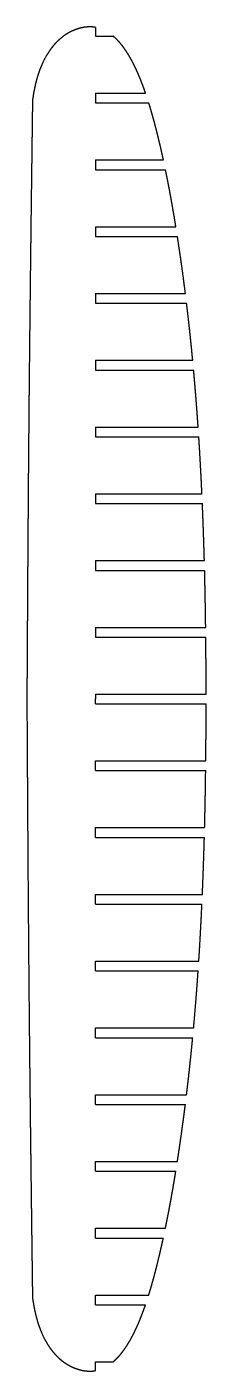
# Model space of a CAD drawing. Header units: metres. Extents: x 0 to 70, y -262 to 262.
import ezdxf

# ---------------------------------------------------------------- set-up
doc = ezdxf.new("R2010")
doc.units = ezdxf.units.M

msp = doc.modelspace()

# ---------------------------------------------------------------- linework, layer by layer
for p, q in [((26.86, 258.1, 1081), (33.8, 258.1, 1081)), ((26.86, 235.9, 1081), (46.39, 235.9, 1081)), ((26.86, 232.1, 1081), (47.63, 232.1, 1081)), ((26.86, 209.9, 1081), (53.33, 209.9, 1081)), ((26.86, 206.1, 1081), (54.13, 206.1, 1081)), ((26.86, 183.9, 1081), (58.18, 183.9, 1081)), ((26.86, 180.1, 1081), (58.78, 180.1, 1081)), ((26.86, 157.9, 1081), (61.88, 157.9, 1081)), ((26.86, 154.1, 1081), (62.35, 154.1, 1081)), ((26.86, 131.9, 1081), (64.74, 131.9, 1081)), ((26.86, 128.1, 1081), (65.09, 128.1, 1081)), ((26.86, 105.9, 1081), (66.85, 105.9, 1081)), ((26.86, 102.1, 1081), (67.11, 102.1, 1081)), ((26.86, 79.9, 1081), (68.33, 79.9, 1081)), ((26.86, 76.1, 1081), (68.5, 76.1, 1081)), ((26.86, 53.9, 1081), (69.28, 53.9, 1081)), ((26.86, 50.1, 1081), (69.38, 50.1, 1081)), ((26.86, 27.9, 1081), (69.79, 27.9, 1081)), ((26.86, 24.1, 1081), (69.83, 24.1, 1081)), ((26.86, 1.9, 1081), (69.96, 1.9, 1081)), ((26.86, -1.9, 1081), (69.96, -1.9, 1081)), ((26.86, -24.1, 1081), (69.84, -24.1, 1081)), ((26.86, -27.9, 1081), (69.79, -27.9, 1081)), ((26.86, -50.1, 1081), (69.38, -50.1, 1081)), ((26.86, -53.9, 1081), (69.28, -53.9, 1081)), ((26.86, -76.1, 1081), (68.5, -76.1, 1081)), ((26.86, -79.9, 1081), (68.33, -79.9, 1081)), ((26.86, -102.1, 1081), (67.11, -102.1, 1081)), ((26.86, -105.9, 1081), (66.85, -105.9, 1081)), ((26.86, -128.1, 1081), (65.09, -128.1, 1081)), ((26.86, -131.9, 1081), (64.73, -131.9, 1081)), ((26.86, -154.1, 1081), (62.34, -154.1, 1081)), ((26.86, -157.9, 1081), (61.87, -157.9, 1081)), ((26.86, -180.1, 1081), (58.76, -180.1, 1081)), ((26.86, -183.9, 1081), (58.15, -183.9, 1081)), ((26.86, -206.1, 1081), (54.1, -206.1, 1081)), ((26.86, -209.9, 1081), (53.3, -209.9, 1081)), ((26.86, -232.1, 1081), (47.59, -232.1, 1081)), ((26.86, -235.9, 1081), (46.35, -235.9, 1081)), ((26.86, -258.1, 1081), (33.77, -258.1, 1081))]:
    msp.add_line(p, q)
for points, knots in [([(26.86, 261.53, 1081), (26.28, 261.63, 1081), (25.71, 261.7, 1081), (25.13, 261.74, 1081), (24.55, 261.75, 1081), (23.97, 261.73, 1081), (23.39, 261.68, 1081), (22.81, 261.6, 1081), (21.96, 261.46, 1081), (21.69, 261.4, 1081), (21.41, 261.34, 1081), (21.13, 261.28, 1081), (20.86, 261.21, 1081), (20.58, 261.13, 1081), (20.31, 261.05, 1081), (19.12, 260.68, 1081), (18.22, 260.35, 1081), (17.34, 259.96, 1081), (16.49, 259.51, 1081), (15.66, 259.03, 1081), (14.86, 258.49, 1081), (14.1, 257.92, 1081), (12.41, 256.52, 1081), (11.52, 255.67, 1081), (10.68, 254.77, 1081), (9.9, 253.81, 1081), (9.16, 252.82, 1081), (8.48, 251.8, 1081), (7.85, 250.74, 1081), (6.22, 247.74, 1081), (5.33, 245.75, 1081), (4.57, 243.7, 1081), (3.93, 241.61, 1081), (3.4, 239.49, 1081), (2.95, 237.35, 1081), (2.6, 235.2, 1081), (2.31, 233.04, 1081)], [0, 0, 0, 0, 0, 0, 0, 0, 0, 0.112317, 0.112317, 0.112317, 0.112317, 0.112317, 0.112317, 0.112317, 0.167013, 0.167013, 0.167013, 0.167013, 0.167013, 0.167013, 0.167013, 0.349646, 0.349646, 0.349646, 0.349646, 0.349646, 0.349646, 0.349646, 0.584187, 0.584187, 0.584187, 0.584187, 0.584187, 0.584187, 0.584187, 1, 1, 1, 1, 1, 1, 1, 1, 1]), ([(46.39, 235.9, 1081), (46.34, 236.02, 1081), (46.3, 236.14, 1081), (46.26, 236.26, 1081), (46.22, 236.38, 1081), (46.18, 236.5, 1081), (46.14, 236.62, 1081), (46.09, 236.74, 1081), (45.85, 237.44, 1081), (45.64, 238.02, 1081), (45.43, 238.6, 1081), (45.21, 239.18, 1081), (44.99, 239.75, 1081), (44.77, 240.33, 1081), (44.54, 240.9, 1081), (43.92, 242.45, 1081), (43.51, 243.41, 1081), (43.09, 244.37, 1081), (42.65, 245.33, 1081), (42.2, 246.28, 1081), (41.73, 247.21, 1081), (41.25, 248.14, 1081), (40.32, 249.83, 1081), (39.88, 250.59, 1081), (39.42, 251.34, 1081), (38.95, 252.08, 1081), (38.46, 252.81, 1081), (37.96, 253.52, 1081), (37.43, 254.22, 1081), (36.53, 255.33, 1081), (36.17, 255.76, 1081), (35.8, 256.17, 1081), (35.42, 256.58, 1081), (35.03, 256.98, 1081), (34.63, 257.37, 1081), (34.22, 257.74, 1081), (33.8, 258.1, 1081)], [0, 0, 0, 0, 0, 0, 0, 0, 0, 0.03899, 0.03899, 0.03899, 0.03899, 0.03899, 0.03899, 0.03899, 0.23028, 0.23028, 0.23028, 0.23028, 0.23028, 0.23028, 0.23028, 0.555638, 0.555638, 0.555638, 0.555638, 0.555638, 0.555638, 0.555638, 0.827605, 0.827605, 0.827605, 0.827605, 0.827605, 0.827605, 0.827605, 1, 1, 1, 1, 1, 1, 1, 1, 1]), ([(2.31, 233.04, 1081), (2.31, 233.04, 1081), (2.31, 233.04, 1081), (2.31, 233.04, 1081), (2.31, 233.04, 1081), (2.31, 233.04, 1081), (2.31, 233.04, 1081), (2.31, 233.04, 1081), (2.31, 233.03, 1081), (2.31, 233.03, 1081), (2.31, 233.03, 1081), (2.31, 233.03, 1081), (2.31, 233.02, 1081), (2.31, 233.01, 1081), (2.31, 233.01, 1081), (2.31, 232.99, 1081), (2.31, 232.97, 1081), (2.31, 232.96, 1081), (2.31, 232.94, 1081), (2.31, 232.92, 1081), (2.31, 232.9, 1081), (2.31, 232.87, 1081), (2.31, 232.83, 1081), (2.31, 232.81, 1081), (2.31, 232.78, 1081), (2.31, 232.76, 1081), (2.31, 232.74, 1081), (2.31, 232.71, 1081), (2.31, 232.68, 1081), (2.31, 232.61, 1081), (2.31, 232.56, 1081), (2.31, 232.51, 1081), (2.31, 232.46, 1081), (2.31, 232.4, 1081), (2.31, 232.34, 1081), (2.3, 232.27, 1081), (2.3, 232.12, 1081), (2.3, 232.03, 1081), (2.3, 231.94, 1081), (2.3, 231.85, 1081), (2.3, 231.74, 1081), (2.3, 231.64, 1081), (2.29, 231.52, 1081), (2.29, 231.18, 1081), (2.29, 230.96, 1081), (2.28, 230.74, 1081), (2.28, 230.52, 1081), (2.28, 230.3, 1081), (2.28, 230.09, 1081), (2.27, 229.87, 1081), (2.27, 229.29, 1081), (2.26, 228.92, 1081), (2.26, 228.56, 1081), (2.25, 228.2, 1081), (2.25, 227.84, 1081), (2.24, 227.47, 1081), (2.24, 227.11, 1081), (2.22, 225.98, 1081), (2.21, 225.2, 1081), (2.2, 224.43, 1081), (2.19, 223.66, 1081), (2.18, 222.89, 1081), (2.17, 222.12, 1081), (2.16, 221.35, 1081), (2.15, 220.05, 1081), (2.14, 219.52, 1081), (2.13, 218.96, 1081), (2.12, 218.39, 1081), (2.12, 217.81, 1081), (2.11, 217.2, 1081), (2.1, 216.58, 1081), (2.09, 215.6, 1081), (2.08, 215.26, 1081), (2.08, 214.92, 1081), (2.08, 214.59, 1081), (2.07, 214.25, 1081), (2.07, 213.91, 1081), (2.06, 213.58, 1081), (2.05, 212.83, 1081), (2.05, 212.41, 1081), (2.04, 211.98, 1081), (2.04, 211.55, 1081), (2.03, 211.11, 1081), (2.03, 210.67, 1081), (2.02, 210.22, 1081), (1.99, 207.62, 1081), (1.96, 205.48, 1081), (1.93, 203.33, 1081), (1.9, 201.19, 1081), (1.88, 199.05, 1081), (1.85, 196.91, 1081), (1.82, 194.77, 1081), (1.72, 186.83, 1081), (1.65, 181.04, 1081), (1.58, 175.24, 1081), (1.51, 169.45, 1081), (1.44, 163.66, 1081), (1.38, 157.86, 1081), (1.31, 152.07, 1081), (1.21, 142.59, 1081), (1.17, 138.9, 1081), (1.13, 135.22, 1081), (1.09, 131.53, 1081), (1.06, 127.84, 1081), (1.02, 124.16, 1081), (0.98, 120.47, 1081), (0.91, 112.98, 1081), (0.88, 109.18, 1081), (0.85, 105.38, 1081), (0.81, 101.58, 1081), (0.78, 97.77, 1081), (0.75, 93.97, 1081), (0.72, 90.17, 1081), (0.66, 83.13, 1081), (0.64, 79.89, 1081), (0.62, 76.66, 1081), (0.59, 73.43, 1081), (0.57, 70.19, 1081), (0.55, 66.96, 1081), (0.52, 63.72, 1081), (0.48, 57.67, 1081), (0.46, 54.86, 1081), (0.44, 52.04, 1081), (0.43, 49.23, 1081), (0.41, 46.42, 1081), (0.39, 43.6, 1081), (0.37, 40.79, 1081), (0.34, 35.97, 1081), (0.33, 33.97, 1081), (0.32, 31.96, 1081), (0.31, 29.96, 1081), (0.3, 27.95, 1081), (0.28, 25.95, 1081), (0.27, 23.94, 1081), (0.26, 21.25, 1081), (0.25, 20.56, 1081), (0.25, 19.87, 1081), (0.24, 19.18, 1081), (0.24, 18.49, 1081), (0.24, 17.79, 1081), (0.23, 17.1, 1081), (0.22, 15.81, 1081), (0.22, 15.2, 1081), (0.22, 14.6, 1081), (0.21, 13.99, 1081), (0.21, 13.38, 1081), (0.21, 12.78, 1081), (0.2, 12.17, 1081), (0.2, 10.86, 1081), (0.19, 10.16, 1081), (0.19, 9.45, 1081), (0.18, 8.75, 1081), (0.18, 8.04, 1081), (0.18, 7.34, 1081), (0.17, 6.63, 1081), (0.16, 5.56, 1081), (0.16, 5.2, 1081), (0.16, 4.83, 1081), (0.16, 4.47, 1081), (0.16, 4.1, 1081), (0.15, 3.74, 1081), (0.15, 3.37, 1081), (0.15, 2.81, 1081), (0.15, 2.62, 1081), (0.15, 2.43, 1081), (0.15, 2.26, 1081), (0.14, 2.1, 1081), (0.14, 1.95, 1081), (0.14, 1.8, 1081), (0.14, 1.55, 1081), (0.14, 1.44, 1081), (0.14, 1.32, 1081), (0.14, 1.2, 1081), (0.14, 1.09, 1081), (0.14, 0.97, 1081), (0.14, 0.86, 1081), (0.14, 0.7, 1081), (0.14, 0.67, 1081), (0.14, 0.63, 1081), (0.14, 0.59, 1081), (0.14, 0.56, 1081), (0.14, 0.53, 1081), (0.14, 0.5, 1081), (0.13, 0.42, 1081), (0.13, 0.38, 1081), (0.13, 0.33, 1081), (0.13, 0.3, 1081), (0.13, 0.26, 1081), (0.13, 0.23, 1081), (0.13, 0.2, 1081), (0.13, 0.15, 1081), (0.13, 0.12, 1081), (0.13, 0.1, 1081), (0.13, 0.08, 1081), (0.13, 0.07, 1081), (0.13, 0.05, 1081), (0.13, 0.04, 1081), (0.13, 0.03, 1081), (0.13, 0.02, 1081), (0.13, 0.01, 1081), (0.13, 0.01, 1081), (0.13, 0, 1081), (0.13, 0, 1081), (0.13, 0, 1081), (0.13, 0, 1081), (0.13, 0, 1081), (0.13, 0, 1081), (0.13, 0, 1081), (0.13, 0, 1081), (0.13, 0, 1081), (0.13, -0.01, 1081), (0.13, -0.02, 1081), (0.13, -0.03, 1081), (0.13, -0.03, 1081), (0.13, -0.05, 1081), (0.13, -0.06, 1081), (0.13, -0.08, 1081), (0.13, -0.1, 1081), (0.13, -0.14, 1081), (0.13, -0.17, 1081), (0.13, -0.2, 1081), (0.13, -0.24, 1081), (0.13, -0.28, 1081), (0.13, -0.32, 1081), (0.13, -0.37, 1081), (0.14, -0.47, 1081), (0.14, -0.52, 1081), (0.14, -0.57, 1081), (0.14, -0.63, 1081), (0.14, -0.69, 1081), (0.14, -0.76, 1081), (0.14, -0.83, 1081), (0.14, -0.98, 1081), (0.14, -1.06, 1081), (0.14, -1.14, 1081), (0.14, -1.23, 1081), (0.14, -1.33, 1081), (0.14, -1.43, 1081), (0.14, -1.54, 1081), (0.14, -1.87, 1081), (0.14, -2.09, 1081), (0.15, -2.31, 1081), (0.15, -2.53, 1081), (0.15, -2.75, 1081), (0.15, -2.97, 1081), (0.15, -3.19, 1081), (0.15, -3.77, 1081), (0.16, -4.13, 1081), (0.16, -4.5, 1081), (0.16, -4.86, 1081), (0.16, -5.23, 1081), (0.16, -5.59, 1081), (0.17, -5.95, 1081), (0.17, -7.09, 1081), (0.18, -7.87, 1081), (0.18, -8.65, 1081), (0.19, -9.42, 1081), (0.19, -10.2, 1081), (0.2, -10.97, 1081), (0.2, -11.75, 1081), (0.21, -13.05, 1081), (0.21, -13.58, 1081), (0.21, -14.14, 1081), (0.22, -14.71, 1081), (0.22, -15.3, 1081), (0.22, -15.91, 1081), (0.23, -16.54, 1081), (0.23, -17.52, 1081), (0.24, -17.86, 1081), (0.24, -18.2, 1081), (0.24, -18.54, 1081), (0.24, -18.88, 1081), (0.24, -19.22, 1081), (0.25, -19.55, 1081), (0.25, -20.31, 1081), (0.25, -20.73, 1081), (0.26, -21.16, 1081), (0.26, -21.59, 1081), (0.26, -22.03, 1081), (0.26, -22.48, 1081), (0.27, -22.93, 1081), (0.28, -25.54, 1081), (0.29, -27.69, 1081), (0.31, -29.84, 1081), (0.32, -31.99, 1081), (0.33, -34.14, 1081), (0.35, -36.3, 1081), (0.36, -38.45, 1081), (0.41, -46.3, 1081), (0.44, -52, 1081), (0.48, -57.7, 1081), (0.52, -63.4, 1081), (0.56, -69.1, 1081), (0.6, -74.8, 1081), (0.64, -80.5, 1081), (0.72, -90, 1081), (0.75, -93.81, 1081), (0.78, -97.61, 1081), (0.81, -101.41, 1081), (0.84, -105.21, 1081), (0.88, -109.01, 1081), (0.91, -112.82, 1081), (1, -122.18, 1081), (1.05, -127.74, 1081), (1.11, -133.3, 1081), (1.17, -138.86, 1081), (1.23, -144.42, 1081), (1.29, -149.98, 1081), (1.35, -155.54, 1081), (1.47, -165.86, 1081), (1.53, -170.62, 1081), (1.58, -175.38, 1081), (1.64, -180.14, 1081), (1.7, -184.9, 1081), (1.76, -189.66, 1081), (1.82, -194.42, 1081), (1.9, -200.92, 1081), (1.92, -202.67, 1081), (1.94, -204.42, 1081), (1.97, -206.16, 1081), (1.99, -207.91, 1081), (2.01, -209.66, 1081), (2.03, -211.41, 1081), (2.07, -213.86, 1081), (2.08, -214.55, 1081), (2.08, -215.22, 1081), (2.09, -215.88, 1081), (2.1, -216.51, 1081), (2.11, -217.13, 1081), (2.12, -217.73, 1081), (2.13, -218.87, 1081), (2.14, -219.43, 1081), (2.15, -219.99, 1081), (2.15, -220.55, 1081), (2.16, -221.11, 1081), (2.17, -221.67, 1081), (2.17, -222.23, 1081), (2.19, -223.41, 1081), (2.2, -224.03, 1081), (2.21, -224.65, 1081), (2.21, -225.27, 1081), (2.22, -225.89, 1081), (2.23, -226.51, 1081), (2.24, -227.13, 1081), (2.25, -228.08, 1081), (2.25, -228.42, 1081), (2.26, -228.75, 1081), (2.26, -229.09, 1081), (2.27, -229.42, 1081), (2.27, -229.76, 1081), (2.28, -230.09, 1081), (2.28, -230.61, 1081), (2.28, -230.78, 1081), (2.29, -230.95, 1081), (2.29, -231.1, 1081), (2.29, -231.25, 1081), (2.29, -231.39, 1081), (2.29, -231.51, 1081), (2.3, -231.76, 1081), (2.3, -231.87, 1081), (2.3, -231.98, 1081), (2.3, -232.07, 1081), (2.3, -232.16, 1081), (2.3, -232.25, 1081), (2.3, -232.33, 1081), (2.31, -232.46, 1081), (2.31, -232.51, 1081), (2.31, -232.57, 1081), (2.31, -232.61, 1081), (2.31, -232.66, 1081), (2.31, -232.7, 1081), (2.31, -232.73, 1081), (2.31, -232.8, 1081), (2.31, -232.83, 1081), (2.31, -232.86, 1081), (2.31, -232.89, 1081), (2.31, -232.92, 1081), (2.31, -232.95, 1081), (2.31, -232.98, 1081), (2.31, -233.01, 1081), (2.31, -233.01, 1081), (2.31, -233.02, 1081), (2.31, -233.02, 1081), (2.31, -233.03, 1081), (2.31, -233.03, 1081), (2.31, -233.03, 1081), (2.31, -233.04, 1081), (2.31, -233.04, 1081), (2.31, -233.04, 1081), (2.31, -233.04, 1081), (2.31, -233.04, 1081), (2.31, -233.04, 1081), (2.31, -233.04, 1081), (2.31, -233.04, 1081)], [0, 0, 0, 0, 0, 0, 0, 0, 0, 0.003086, 0.003086, 0.003086, 0.003086, 0.003086, 0.003086, 0.003086, 0.00631, 0.00631, 0.00631, 0.00631, 0.00631, 0.00631, 0.00631, 0.009856, 0.009856, 0.009856, 0.009856, 0.009856, 0.009856, 0.009856, 0.012113, 0.012113, 0.012113, 0.012113, 0.012113, 0.012113, 0.012113, 0.015337, 0.015337, 0.015337, 0.015337, 0.015337, 0.015337, 0.015337, 0.018883, 0.018883, 0.018883, 0.018883, 0.018883, 0.018883, 0.018883, 0.02515, 0.02515, 0.02515, 0.02515, 0.02515, 0.02515, 0.02515, 0.03554, 0.03554, 0.03554, 0.03554, 0.03554, 0.03554, 0.03554, 0.057648, 0.057648, 0.057648, 0.057648, 0.057648, 0.057648, 0.057648, 0.072533, 0.072533, 0.072533, 0.072533, 0.072533, 0.072533, 0.072533, 0.080355, 0.080355, 0.080355, 0.080355, 0.080355, 0.080355, 0.080355, 0.089927, 0.089927, 0.089927, 0.089927, 0.089927, 0.089927, 0.089927, 0.134809, 0.134809, 0.134809, 0.134809, 0.134809, 0.134809, 0.134809, 0.256251, 0.256251, 0.256251, 0.256251, 0.256251, 0.256251, 0.256251, 0.333492, 0.333492, 0.333492, 0.333492, 0.333492, 0.333492, 0.333492, 0.413191, 0.413191, 0.413191, 0.413191, 0.413191, 0.413191, 0.413191, 0.480986, 0.480986, 0.480986, 0.480986, 0.480986, 0.480986, 0.480986, 0.539954, 0.539954, 0.539954, 0.539954, 0.539954, 0.539954, 0.539954, 0.581966, 0.581966, 0.581966, 0.581966, 0.581966, 0.581966, 0.581966, 0.596445, 0.596445, 0.596445, 0.596445, 0.596445, 0.596445, 0.596445, 0.609141, 0.609141, 0.609141, 0.609141, 0.609141, 0.609141, 0.609141, 0.623925, 0.623925, 0.623925, 0.623925, 0.623925, 0.623925, 0.623925, 0.631574, 0.631574, 0.631574, 0.631574, 0.631574, 0.631574, 0.631574, 0.635812, 0.635812, 0.635812, 0.635812, 0.635812, 0.635812, 0.635812, 0.639415, 0.639415, 0.639415, 0.639415, 0.639415, 0.639415, 0.639415, 0.640661, 0.640661, 0.640661, 0.640661, 0.640661, 0.640661, 0.640661, 0.642738, 0.642738, 0.642738, 0.642738, 0.642738, 0.642738, 0.642738, 0.645022, 0.645022, 0.645022, 0.645022, 0.645022, 0.645022, 0.645022, 0.647227, 0.647227, 0.647227, 0.647227, 0.647227, 0.647227, 0.647227, 0.649322, 0.649322, 0.649322, 0.649322, 0.649322, 0.649322, 0.649322, 0.651399, 0.651399, 0.651399, 0.651399, 0.651399, 0.651399, 0.651399, 0.653475, 0.653475, 0.653475, 0.653475, 0.653475, 0.653475, 0.653475, 0.655205, 0.655205, 0.655205, 0.655205, 0.655205, 0.655205, 0.655205, 0.656935, 0.656935, 0.656935, 0.656935, 0.656935, 0.656935, 0.656935, 0.660299, 0.660299, 0.660299, 0.660299, 0.660299, 0.660299, 0.660299, 0.665875, 0.665875, 0.665875, 0.665875, 0.665875, 0.665875, 0.665875, 0.67774, 0.67774, 0.67774, 0.67774, 0.67774, 0.67774, 0.67774, 0.685729, 0.685729, 0.685729, 0.685729, 0.685729, 0.685729, 0.685729, 0.689926, 0.689926, 0.689926, 0.689926, 0.689926, 0.689926, 0.689926, 0.695064, 0.695064, 0.695064, 0.695064, 0.695064, 0.695064, 0.695064, 0.719146, 0.719146, 0.719146, 0.719146, 0.719146, 0.719146, 0.719146, 0.782966, 0.782966, 0.782966, 0.782966, 0.782966, 0.782966, 0.782966, 0.825534, 0.825534, 0.825534, 0.825534, 0.825534, 0.825534, 0.825534, 0.88778, 0.88778, 0.88778, 0.88778, 0.88778, 0.88778, 0.88778, 0.941073, 0.941073, 0.941073, 0.941073, 0.941073, 0.941073, 0.941073, 0.960634, 0.960634, 0.960634, 0.960634, 0.960634, 0.960634, 0.960634, 0.968581, 0.968581, 0.968581, 0.968581, 0.968581, 0.968581, 0.968581, 0.976246, 0.976246, 0.976246, 0.976246, 0.976246, 0.976246, 0.976246, 0.984724, 0.984724, 0.984724, 0.984724, 0.984724, 0.984724, 0.984724, 0.989307, 0.989307, 0.989307, 0.989307, 0.989307, 0.989307, 0.989307, 0.991819, 0.991819, 0.991819, 0.991819, 0.991819, 0.991819, 0.991819, 0.994332, 0.994332, 0.994332, 0.994332, 0.994332, 0.994332, 0.994332, 0.996425, 0.996425, 0.996425, 0.996425, 0.996425, 0.996425, 0.996425, 0.99845, 0.99845, 0.99845, 0.99845, 0.99845, 0.99845, 0.99845, 0.999002, 0.999002, 0.999002, 0.999002, 0.999002, 0.999002, 0.999002, 1, 1, 1, 1, 1, 1, 1, 1, 1]), ([(53.33, 209.9, 1081), (53.06, 211.13, 1081), (52.79, 212.36, 1081), (52.52, 213.59, 1081), (52.24, 214.82, 1081), (51.95, 216.05, 1081), (51.66, 217.28, 1081), (51.36, 218.5, 1081), (50.68, 221.23, 1081), (50.3, 222.73, 1081), (49.91, 224.23, 1081), (49.5, 225.73, 1081), (49.09, 227.22, 1081), (48.66, 228.71, 1081), (48.22, 230.19, 1081), (47.74, 231.73, 1081), (47.73, 231.78, 1081), (47.71, 231.83, 1081), (47.69, 231.89, 1081), (47.68, 231.94, 1081), (47.66, 231.99, 1081), (47.65, 232.05, 1081), (47.63, 232.1, 1081)], [0, 0, 0, 0, 0, 0, 0, 0, 0, 0.439772, 0.439772, 0.439772, 0.439772, 0.439772, 0.439772, 0.439772, 0.98049, 0.98049, 0.98049, 0.98049, 0.98049, 0.98049, 0.98049, 1, 1, 1, 1, 1, 1, 1, 1, 1]), ([(58.18, 183.9, 1081), (58.11, 184.29, 1081), (58.05, 184.67, 1081), (57.99, 185.06, 1081), (57.93, 185.44, 1081), (57.86, 185.83, 1081), (57.8, 186.22, 1081), (57.73, 186.6, 1081), (57.31, 189.16, 1081), (56.94, 191.32, 1081), (56.56, 193.49, 1081), (56.17, 195.65, 1081), (55.77, 197.82, 1081), (55.36, 199.98, 1081), (54.94, 202.13, 1081), (54.45, 204.51, 1081), (54.41, 204.74, 1081), (54.36, 204.97, 1081), (54.32, 205.19, 1081), (54.27, 205.42, 1081), (54.22, 205.65, 1081), (54.18, 205.87, 1081), (54.13, 206.1, 1081)], [0, 0, 0, 0, 0, 0, 0, 0, 0, 0.138709, 0.138709, 0.138709, 0.138709, 0.138709, 0.138709, 0.138709, 0.918073, 0.918073, 0.918073, 0.918073, 0.918073, 0.918073, 0.918073, 1, 1, 1, 1, 1, 1, 1, 1, 1]), ([(64.74, 131.9, 1081), (64.53, 134.1, 1081), (64.32, 136.3, 1081), (64.09, 138.5, 1081), (63.87, 140.7, 1081), (63.63, 142.9, 1081), (63.39, 145.1, 1081), (63.15, 147.29, 1081), (62.83, 150.07, 1081), (62.76, 150.64, 1081), (62.69, 151.22, 1081), (62.63, 151.8, 1081), (62.56, 152.37, 1081), (62.49, 152.95, 1081), (62.42, 153.52, 1081), (62.35, 154.1, 1081)], [0, 0, 0, 0, 0, 0, 0, 0, 0, 0.792135, 0.792135, 0.792135, 0.792135, 0.792135, 0.792135, 0.792135, 1, 1, 1, 1, 1, 1, 1, 1, 1]), ([(66.85, 105.9, 1081), (66.8, 106.75, 1081), (66.74, 107.59, 1081), (66.68, 108.44, 1081), (66.62, 109.28, 1081), (66.56, 110.13, 1081), (66.49, 110.97, 1081), (66.43, 111.82, 1081), (66.22, 114.6, 1081), (66.08, 116.53, 1081), (65.92, 118.46, 1081), (65.77, 120.39, 1081), (65.6, 122.31, 1081), (65.44, 124.24, 1081), (65.27, 126.17, 1081), (65.09, 128.1, 1081)], [0, 0, 0, 0, 0, 0, 0, 0, 0, 0.304554, 0.304554, 0.304554, 0.304554, 0.304554, 0.304554, 0.304554, 1, 1, 1, 1, 1, 1, 1, 1, 1]), ([(69.28, 53.9, 1081), (69.2, 56.55, 1081), (69.13, 59.21, 1081), (69.04, 61.86, 1081), (68.95, 64.51, 1081), (68.86, 67.17, 1081), (68.76, 69.82, 1081), (68.65, 72.47, 1081), (68.54, 75.25, 1081), (68.53, 75.37, 1081), (68.53, 75.49, 1081), (68.52, 75.61, 1081), (68.51, 75.73, 1081), (68.51, 75.86, 1081), (68.5, 75.98, 1081), (68.5, 76.1, 1081)], [0, 0, 0, 0, 0, 0, 0, 0, 0, 0.956054, 0.956054, 0.956054, 0.956054, 0.956054, 0.956054, 0.956054, 1, 1, 1, 1, 1, 1, 1, 1, 1]), ([(62.34, -154.1, 1081), (62.58, -152.13, 1081), (62.81, -150.17, 1081), (63.04, -148.2, 1081), (63.26, -146.23, 1081), (63.48, -144.26, 1081), (63.69, -142.29, 1081), (63.89, -140.32, 1081), (64.18, -137.55, 1081), (64.26, -136.74, 1081), (64.34, -135.94, 1081), (64.42, -135.13, 1081), (64.5, -134.32, 1081), (64.58, -133.52, 1081), (64.66, -132.71, 1081), (64.73, -131.9, 1081)], [0, 0, 0, 0, 0, 0, 0, 0, 0, 0.710088, 0.710088, 0.710088, 0.710088, 0.710088, 0.710088, 0.710088, 1, 1, 1, 1, 1, 1, 1, 1, 1]), ([(58.76, -180.1, 1081), (58.93, -178.98, 1081), (59.11, -177.86, 1081), (59.28, -176.74, 1081), (59.44, -175.62, 1081), (59.61, -174.5, 1081), (59.77, -173.38, 1081), (59.94, -172.26, 1081), (60.33, -169.48, 1081), (60.56, -167.83, 1081), (60.79, -166.18, 1081), (61.02, -164.52, 1081), (61.24, -162.87, 1081), (61.45, -161.21, 1081), (61.66, -159.56, 1081), (61.87, -157.9, 1081)], [0, 0, 0, 0, 0, 0, 0, 0, 0, 0.404348, 0.404348, 0.404348, 0.404348, 0.404348, 0.404348, 0.404348, 1, 1, 1, 1, 1, 1, 1, 1, 1]), ([(54.1, -206.1, 1081), (54.23, -205.46, 1081), (54.36, -204.82, 1081), (54.49, -204.18, 1081), (54.62, -203.53, 1081), (54.75, -202.89, 1081), (54.88, -202.25, 1081), (55, -201.61, 1081), (55.54, -198.84, 1081), (55.94, -196.71, 1081), (56.33, -194.58, 1081), (56.72, -192.45, 1081), (57.09, -190.31, 1081), (57.45, -188.18, 1081), (57.81, -186.04, 1081), (58.15, -183.9, 1081)], [0, 0, 0, 0, 0, 0, 0, 0, 0, 0.232009, 0.232009, 0.232009, 0.232009, 0.232009, 0.232009, 0.232009, 1, 1, 1, 1, 1, 1, 1, 1, 1]), ([(47.59, -232.1, 1081), (48.12, -230.39, 1081), (48.64, -228.67, 1081), (49.13, -226.95, 1081), (49.61, -225.22, 1081), (50.07, -223.49, 1081), (50.52, -221.76, 1081), (50.95, -220.02, 1081), (51.63, -217.23, 1081), (51.88, -216.19, 1081), (52.12, -215.14, 1081), (52.37, -214.1, 1081), (52.6, -213.05, 1081), (52.84, -212, 1081), (53.07, -210.95, 1081), (53.3, -209.9, 1081)], [0, 0, 0, 0, 0, 0, 0, 0, 0, 0.625129, 0.625129, 0.625129, 0.625129, 0.625129, 0.625129, 0.625129, 1, 1, 1, 1, 1, 1, 1, 1, 1]), ([(2.31, -233.04, 1081), (2.58, -235.05, 1081), (2.91, -237.06, 1081), (3.31, -239.05, 1081), (3.79, -241.03, 1081), (4.36, -242.99, 1081), (5.03, -244.91, 1081), (5.81, -246.79, 1081), (7.21, -249.61, 1081), (7.74, -250.58, 1081), (8.31, -251.54, 1081), (8.92, -252.47, 1081), (9.57, -253.37, 1081), (10.26, -254.24, 1081), (11, -255.07, 1081), (12.3, -256.39, 1081), (12.85, -256.9, 1081), (13.41, -257.39, 1081), (14, -257.85, 1081), (14.6, -258.3, 1081), (15.22, -258.72, 1081), (15.85, -259.11, 1081), (16.81, -259.63, 1081), (17.12, -259.8, 1081), (17.43, -259.95, 1081), (17.75, -260.1, 1081), (18.06, -260.24, 1081), (18.38, -260.38, 1081), (18.71, -260.51, 1081), (19.21, -260.7, 1081), (19.38, -260.76, 1081), (19.55, -260.82, 1081), (19.72, -260.88, 1081), (19.9, -260.93, 1081), (20.07, -260.99, 1081), (20.25, -261.04, 1081), (20.6, -261.14, 1081), (20.77, -261.19, 1081), (20.95, -261.23, 1081), (21.12, -261.28, 1081), (21.3, -261.32, 1081), (21.47, -261.36, 1081), (21.65, -261.4, 1081), (22.45, -261.55, 1081), (23.07, -261.65, 1081), (23.7, -261.72, 1081), (24.34, -261.75, 1081), (24.97, -261.75, 1081), (25.6, -261.71, 1081), (26.23, -261.64, 1081), (26.86, -261.53, 1081)], [0, 0, 0, 0, 0, 0, 0, 0, 0, 0.0276006, 0.0276006, 0.0276006, 0.0276006, 0.0276006, 0.0276006, 0.0276006, 0.042655, 0.042655, 0.042655, 0.042655, 0.042655, 0.042655, 0.042655, 0.05278835, 0.05278835, 0.05278835, 0.05278835, 0.05278835, 0.05278835, 0.05278835, 0.05751183, 0.05751183, 0.05751183, 0.05751183, 0.05751183, 0.05751183, 0.05751183, 0.0600131, 0.0600131, 0.0600131, 0.0600131, 0.0600131, 0.0600131, 0.0600131, 0.06251437, 0.06251437, 0.06251437, 0.06251437, 0.06251437, 0.06251437, 0.06251437, 0.07131492, 0.07131492, 0.07131492, 0.07131492, 0.07131492, 0.07131492, 0.07131492, 0.07131492, 0.07131492]), ([(33.77, -258.1, 1081), (34.01, -257.89, 1081), (34.25, -257.68, 1081), (34.49, -257.46, 1081), (34.72, -257.24, 1081), (34.95, -257.02, 1081), (35.17, -256.79, 1081), (35.39, -256.56, 1081), (36.3, -255.59, 1081), (36.95, -254.82, 1081), (37.57, -254.02, 1081), (38.16, -253.2, 1081), (38.73, -252.37, 1081), (39.27, -251.52, 1081), (39.8, -250.65, 1081), (40.94, -248.67, 1081), (41.54, -247.53, 1081), (42.12, -246.39, 1081), (42.67, -245.23, 1081), (43.2, -244.06, 1081), (43.7, -242.88, 1081), (44.19, -241.69, 1081), (44.87, -239.96, 1081), (45.08, -239.41, 1081), (45.3, -238.85, 1081), (45.51, -238.28, 1081), (45.72, -237.7, 1081), (45.93, -237.11, 1081), (46.14, -236.51, 1081), (46.35, -235.9, 1081)], [0, 0, 0, 0, 0, 0, 0, 0, 0, 0.100044, 0.100044, 0.100044, 0.100044, 0.100044, 0.100044, 0.100044, 0.416155, 0.416155, 0.416155, 0.416155, 0.416155, 0.416155, 0.416155, 0.817873, 0.817873, 0.817873, 0.817873, 0.817873, 0.817873, 0.817873, 1, 1, 1, 1, 1, 1, 1, 1, 1])]:
    msp.add_open_spline(points, degree=8, knots=knots)
for points, degree in [([(26.86, 261.53, 1081), (26.86, 258.1, 1081)], 1), ([(26.86, 235.9, 1081), (26.86, 232.1, 1081)], 1), ([(26.86, 209.9, 1081), (26.86, 206.1, 1081)], 1), ([(26.86, 183.9, 1081), (26.86, 180.1, 1081)], 1), ([(61.88, 157.9, 1081), (61.54, 160.68, 1081), (61.18, 163.46, 1081), (60.81, 166.24, 1081), (60.43, 169.01, 1081), (60.03, 171.79, 1081), (59.63, 174.56, 1081), (59.21, 177.33, 1081), (58.78, 180.1, 1081)], 8), ([(26.86, 157.9, 1081), (26.86, 154.1, 1081)], 1), ([(26.86, 131.9, 1081), (26.86, 128.1, 1081)], 1), ([(26.86, 105.9, 1081), (26.86, 102.1, 1081)], 1), ([(68.33, 79.9, 1081), (68.2, 82.68, 1081), (68.07, 85.45, 1081), (67.93, 88.23, 1081), (67.78, 91, 1081), (67.62, 93.78, 1081), (67.46, 96.55, 1081), (67.29, 99.33, 1081), (67.11, 102.1, 1081)], 8), ([(26.86, 79.9, 1081), (26.86, 76.1, 1081)], 1), ([(26.86, 53.9, 1081), (26.86, 50.1, 1081)], 1), ([(69.79, 27.9, 1081), (69.76, 30.68, 1081), (69.72, 33.45, 1081), (69.67, 36.23, 1081), (69.62, 39, 1081), (69.57, 41.78, 1081), (69.51, 44.55, 1081), (69.45, 47.33, 1081), (69.38, 50.1, 1081)], 8), ([(26.86, 27.9, 1081), (26.86, 24.1, 1081)], 1), ([(69.96, 1.9, 1081), (69.95, 4.68, 1081), (69.95, 7.45, 1081), (69.94, 10.23, 1081), (69.93, 13, 1081), (69.91, 15.78, 1081), (69.89, 18.55, 1081), (69.86, 21.33, 1081), (69.83, 24.1, 1081)], 8), ([(26.86, 1.9, 1081), (26.86, 0, 1081)], 1), ([(26.86, -1.9, 1081), (26.86, 0, 1081)], 1), ([(69.84, -24.1, 1081), (69.86, -21.33, 1081), (69.89, -18.55, 1081), (69.91, -15.78, 1081), (69.93, -13, 1081), (69.94, -10.23, 1081), (69.95, -7.45, 1081), (69.95, -4.68, 1081), (69.96, -1.9, 1081)], 8), ([(26.86, -27.9, 1081), (26.86, -24.1, 1081)], 1), ([(69.38, -50.1, 1081), (69.45, -47.33, 1081), (69.51, -44.55, 1081), (69.57, -41.78, 1081), (69.63, -39, 1081), (69.67, -36.23, 1081), (69.72, -33.45, 1081), (69.76, -30.68, 1081), (69.79, -27.9, 1081)], 8), ([(26.86, -53.9, 1081), (26.86, -50.1, 1081)], 1), ([(68.5, -76.1, 1081), (68.62, -73.33, 1081), (68.73, -70.55, 1081), (68.84, -67.78, 1081), (68.94, -65, 1081), (69.03, -62.23, 1081), (69.12, -59.45, 1081), (69.2, -56.68, 1081), (69.28, -53.9, 1081)], 8), ([(26.86, -79.9, 1081), (26.86, -76.1, 1081)], 1), ([(67.11, -102.1, 1081), (67.29, -99.33, 1081), (67.46, -96.55, 1081), (67.62, -93.78, 1081), (67.78, -91, 1081), (67.93, -88.23, 1081), (68.07, -85.45, 1081), (68.2, -82.68, 1081), (68.33, -79.9, 1081)], 8), ([(26.86, -105.9, 1081), (26.86, -102.1, 1081)], 1), ([(65.09, -128.1, 1081), (65.34, -125.33, 1081), (65.58, -122.55, 1081), (65.82, -119.78, 1081), (66.04, -117.01, 1081), (66.26, -114.23, 1081), (66.46, -111.45, 1081), (66.66, -108.68, 1081), (66.85, -105.9, 1081)], 8), ([(26.86, -131.9, 1081), (26.86, -128.1, 1081)], 1), ([(26.86, -157.9, 1081), (26.86, -154.1, 1081)], 1), ([(26.86, -183.9, 1081), (26.86, -180.1, 1081)], 1), ([(26.86, -209.9, 1081), (26.86, -206.1, 1081)], 1), ([(26.86, -235.9, 1081), (26.86, -232.1, 1081)], 1), ([(26.86, -261.53, 1081), (26.86, -258.1, 1081)], 1)]:
    msp.add_open_spline(points, degree=degree)

doc.saveas('drawing.dxf')
